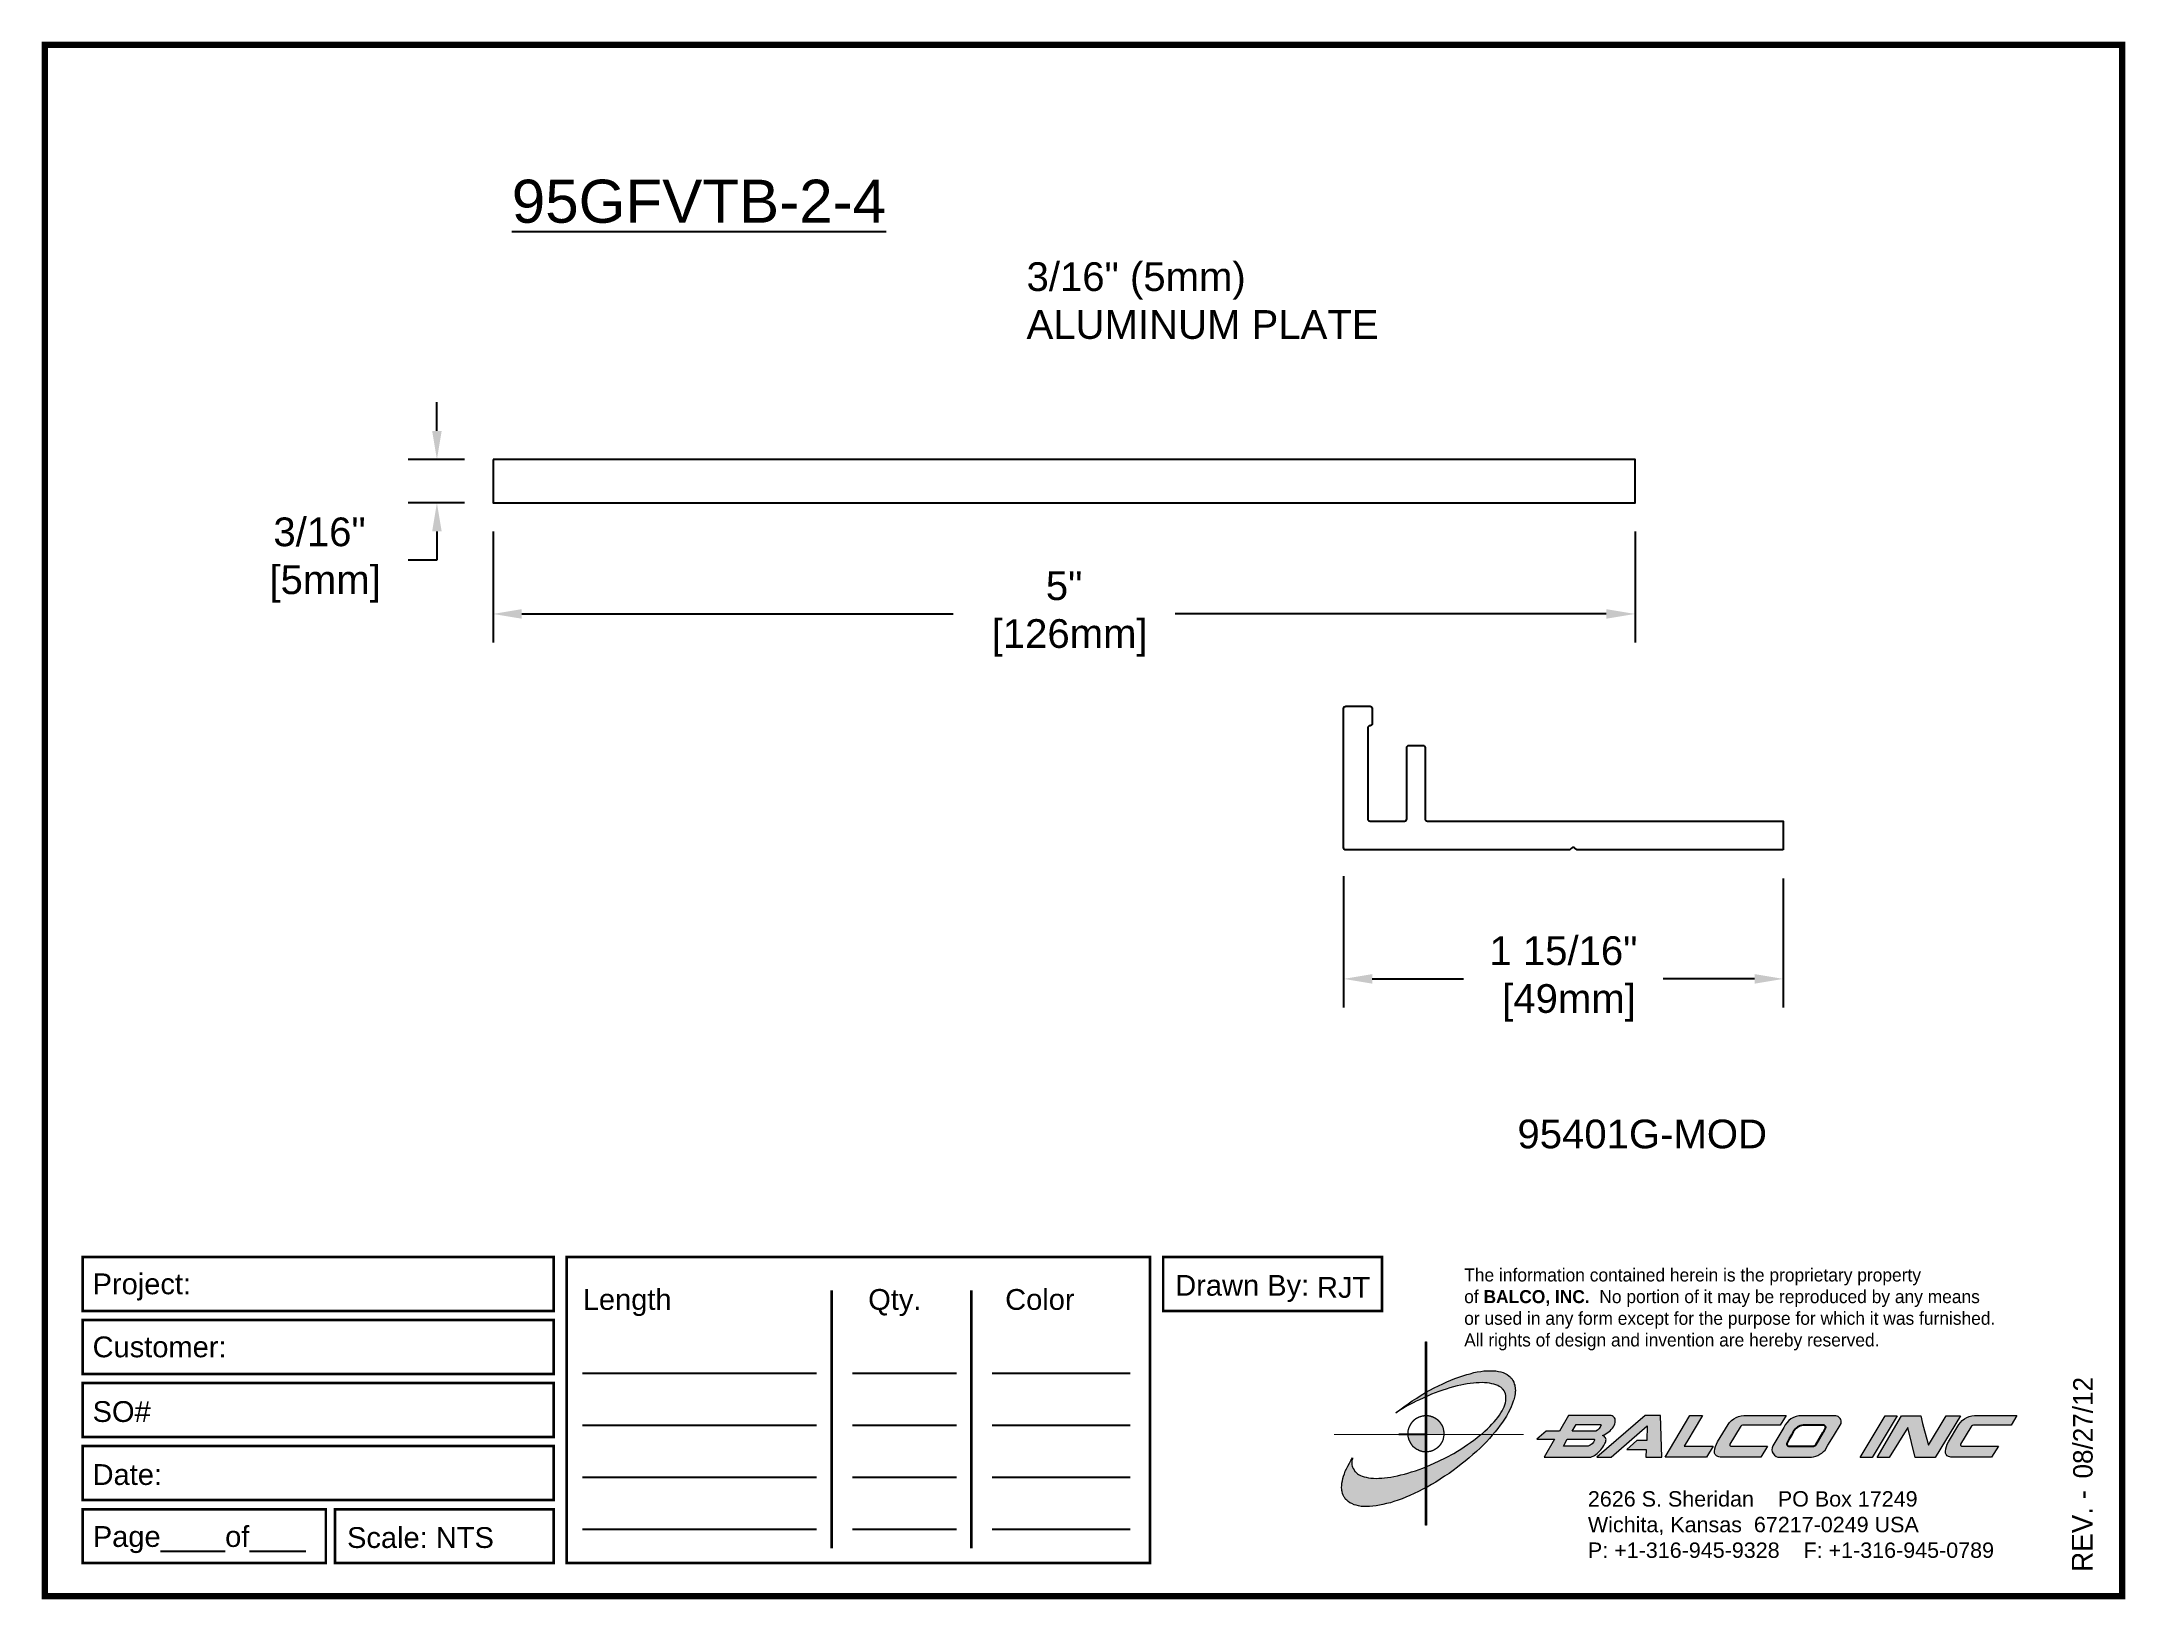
# Paper-space layout 'Breakout' of a CAD drawing. Header units: inches. Extents: x 0 to 10, y 0 to 7.5.
# The model-space entities are those that its viewports show. They can reach past a viewport. Long polylines and large blocks are cut down to what shows.
import ezdxf

# ---------------------------------------------------------------- set-up
doc = ezdxf.new("R2010")
doc.units = ezdxf.units.IN
doc.header["$MEASUREMENT"] = 0
for name, color, linetype in [('Border', 7, 'Continuous'), ('dimensions', 3, 'Continuous'), ('METALS', 7, 'Continuous'), ('text', 2, 'Continuous')]:
    doc.layers.add(name, color=color, linetype=linetype)
doc.styles.add('ARIAL', font='arial.ttf')
doc.styles.add('Copyright', font='ERASDEMI.TTF')
doc.dimstyles.new('Arial', dxfattribs={"dimtxt": 0.125, "dimasz": 0.125, "dimexe": 0.125, "dimexo": 0.125, "dimgap": 0.125, "dimtad": 0, "dimtih": 1, "dimtoh": 1, "dimdec": 4, "dimzin": 0, "dimdsep": 46, "dimlunit": 4, "dimtxsty": 'ARIAL', "dimcen": 0.125, "dimadec": 0, "dimazin": 0, "dimtfac": 1, "dimtdec": 4, "dimtofl": 0, "dimtmove": 0, "dimatfit": 3, "dimfxl": 0, "dimfrac": 2, "dimtolj": 1, "dimtzin": 0, "dimarcsym": 0})

# ---------------------------------------------------------------- blocks, each defined once
blk = doc.blocks.new('ACADlogo')
h = blk.add_hatch(color=256)
h.paths.add_polyline_path([(-3.346, 1.223), (-3.351, 1.223), (-3.351, 0.979), (-3.346, 0.982)])
h.paths.add_polyline_path([(-3.346, 0.961), (-3.351, 0.959), (-3.351, 0.868), (-3.346, 0.868)])
h.paths.add_polyline_path([(-3.346, 0.777), (-3.351, 0.777), (-3.351, 0.699), (-3.351, 0.695), (-3.35, 0.695), (-3.346, 0.695)])
h.paths.add_polyline_path([(-3.346, 0.864), (-3.346, 0.868), (-3.35, 0.868), (-3.351, 0.868), (-3.351, 0.777), (-3.346, 0.777), (-3.346, 0.778), (-3.348, 0.778)])
h.paths.add_polyline_path([(-3.346, 0.524), (-3.351, 0.521), (-3.351, 0.342), (-3.346, 0.342)])
h.paths.add_polyline_path([(-3.346, 0.695), (-3.351, 0.695), (-3.351, 0.621), (-3.346, 0.623)])
h.paths.add_polyline_path([(-3.346, 0.623), (-3.351, 0.621), (-3.351, 0.521), (-3.346, 0.524)])
h.paths.add_polyline_path([(-3.346, 0.982), (-3.351, 0.979), (-3.351, 0.959), (-3.346, 0.961)])
h = blk.add_hatch(color=175)
h.paths.add_polyline_path([(-3.518, 0.573), (-3.534, 0.571), (-3.548, 0.569), (-3.562, 0.567), (-3.576, 0.567), (-3.589, 0.566), (-3.602, 0.567), (-3.614, 0.568), (-3.625, 0.569), (-3.636, 0.572), (-3.646, 0.574), (-3.656, 0.577), (-3.664, 0.581), (-3.673, 0.585), (-3.679, 0.589), (-3.685, 0.595), (-3.688, 0.598), (-3.691, 0.6), (-3.695, 0.607), (-3.699, 0.614), (-3.703, 0.621), (-3.704, 0.626), (-3.705, 0.631), (-3.706, 0.637), (-3.706, 0.642), (-3.705, 0.648), (-3.705, 0.653), (-3.703, 0.659), (-3.702, 0.665), (-3.71, 0.652), (-3.717, 0.639), (-3.725, 0.626), (-3.731, 0.613), (-3.737, 0.601), (-3.741, 0.589), (-3.746, 0.577), (-3.749, 0.566), (-3.751, 0.555), (-3.753, 0.544), (-3.754, 0.538), (-3.754, 0.533), (-3.755, 0.523), (-3.754, 0.513), (-3.753, 0.508), (-3.752, 0.503), (-3.75, 0.494), (-3.748, 0.486), (-3.743, 0.477), (-3.74, 0.473), (-3.738, 0.469), (-3.734, 0.465), (-3.73, 0.461), (-3.723, 0.455), (-3.715, 0.449), (-3.706, 0.445), (-3.695, 0.44), (-3.685, 0.437), (-3.674, 0.434), (-3.661, 0.432), (-3.648, 0.431), (-3.634, 0.431), (-3.62, 0.431), (-3.604, 0.433), (-3.588, 0.435), (-3.572, 0.438), (-3.556, 0.441), (-3.538, 0.445), (-3.52, 0.449), (-3.503, 0.456), (-3.483, 0.461), (-3.464, 0.469), (-3.445, 0.477), (-3.426, 0.485), (-3.406, 0.494), (-3.385, 0.503), (-3.364, 0.514), (-3.351, 0.521), (-3.351, 0.621), (-3.364, 0.616), (-3.382, 0.609), (-3.4, 0.603), (-3.418, 0.598), (-3.436, 0.592), (-3.453, 0.587), (-3.47, 0.583), (-3.486, 0.579), (-3.503, 0.576)])
h.paths.add_polyline_path([(-3.215, 0.687), (-3.251, 0.667), (-3.289, 0.649), (-3.327, 0.631), (-3.345, 0.623), (-3.346, 0.623), (-3.346, 0.524), (-3.343, 0.525), (-3.323, 0.537), (-3.302, 0.549), (-3.28, 0.563), (-3.259, 0.577), (-3.238, 0.59), (-3.218, 0.605), (-3.198, 0.62), (-3.179, 0.635), (-3.16, 0.65), (-3.141, 0.665), (-3.123, 0.681), (-3.106, 0.696), (-3.089, 0.712), (-3.074, 0.727), (-3.058, 0.743), (-3.043, 0.759), (-3.03, 0.775), (-3.028, 0.777), (-3.085, 0.777), (-3.091, 0.772), (-3.105, 0.761), (-3.118, 0.75), (-3.134, 0.739), (-3.149, 0.729), (-3.165, 0.718), (-3.182, 0.707), (-3.198, 0.697)])
h.paths.add_polyline_path([(-2.921, 1.009), (-2.922, 1.015), (-2.924, 1.02), (-2.926, 1.029), (-2.931, 1.038), (-2.934, 1.043), (-2.936, 1.047), (-2.94, 1.05), (-2.943, 1.054), (-2.951, 1.06), (-2.959, 1.066), (-2.968, 1.071), (-2.978, 1.075), (-2.989, 1.079), (-3, 1.081), (-3.013, 1.083), (-3.026, 1.084), (-3.04, 1.084), (-3.054, 1.084), (-3.07, 1.083), (-3.085, 1.081), (-3.102, 1.079), (-3.118, 1.075), (-3.136, 1.07), (-3.153, 1.066), (-3.171, 1.06), (-3.191, 1.054), (-3.21, 1.047), (-3.229, 1.039), (-3.248, 1.031), (-3.268, 1.022), (-3.289, 1.012), (-3.31, 1.002), (-3.33, 0.991), (-3.346, 0.982), (-3.346, 0.961), (-3.342, 0.962), (-3.323, 0.971), (-3.305, 0.978), (-3.287, 0.984), (-3.268, 0.991), (-3.251, 0.996), (-3.234, 1.002), (-3.216, 1.007), (-3.199, 1.011), (-3.182, 1.015), (-3.167, 1.018), (-3.15, 1.021), (-3.136, 1.023), (-3.121, 1.025), (-3.107, 1.026), (-3.093, 1.026), (-3.079, 1.027), (-3.067, 1.026), (-3.054, 1.026), (-3.043, 1.025), (-3.032, 1.022), (-3.022, 1.02), (-3.013, 1.016), (-3.004, 1.013), (-2.997, 1.009), (-2.989, 1.005), (-2.983, 0.999), (-2.98, 0.996), (-2.978, 0.994), (-2.973, 0.987), (-2.969, 0.981), (-2.967, 0.973), (-2.965, 0.965), (-2.964, 0.957), (-2.964, 0.949), (-2.964, 0.944), (-2.965, 0.94), (-2.967, 0.93), (-2.969, 0.921), (-2.973, 0.911), (-2.978, 0.901), (-2.983, 0.891), (-2.989, 0.881), (-2.996, 0.871), (-3.004, 0.86), (-3.012, 0.849), (-3.021, 0.838), (-3.032, 0.827), (-3.042, 0.816), (-3.053, 0.805), (-3.065, 0.794), (-3.077, 0.783), (-3.085, 0.777), (-3.028, 0.777), (-3.016, 0.791), (-3.004, 0.806), (-2.992, 0.822), (-2.981, 0.837), (-2.971, 0.852), (-2.962, 0.866), (-2.954, 0.882), (-2.946, 0.896), (-2.939, 0.91), (-2.934, 0.924), (-2.929, 0.938), (-2.926, 0.944), (-2.925, 0.951), (-2.922, 0.963), (-2.92, 0.975), (-2.92, 0.982), (-2.919, 0.987), (-2.92, 0.999), (-2.92, 1.005)])
h.paths.add_polyline_path([(-3.372, 0.966), (-3.393, 0.953), (-3.415, 0.94), (-3.435, 0.925), (-3.455, 0.911), (-3.475, 0.897), (-3.494, 0.882), (-3.468, 0.898), (-3.439, 0.915), (-3.41, 0.93), (-3.396, 0.938), (-3.38, 0.945), (-3.351, 0.959), (-3.351, 0.979)])
h = blk.add_hatch(color=256)
h.paths.add_polyline_path([(-3.268, 0.814), (-3.27, 0.819), (-3.273, 0.824), (-3.276, 0.828), (-3.279, 0.833), (-3.282, 0.837), (-3.286, 0.841), (-3.29, 0.845), (-3.294, 0.849), (-3.298, 0.852), (-3.303, 0.855), (-3.308, 0.858), (-3.313, 0.86), (-3.318, 0.863), (-3.323, 0.864), (-3.328, 0.866), (-3.334, 0.867), (-3.339, 0.868), (-3.345, 0.868), (-3.346, 0.868), (-3.346, 0.777), (-3.335, 0.777), (-3.262, 0.777), (-3.262, 0.781), (-3.262, 0.787), (-3.263, 0.792), (-3.264, 0.798), (-3.265, 0.803), (-3.266, 0.808)])
h.paths.add_polyline_path([(-3.351, 0.777), (-3.436, 0.777), (-3.435, 0.773), (-3.435, 0.768), (-3.434, 0.762), (-3.432, 0.757), (-3.431, 0.752), (-3.428, 0.747), (-3.426, 0.742), (-3.423, 0.737), (-3.42, 0.732), (-3.417, 0.728), (-3.414, 0.723), (-3.41, 0.719), (-3.406, 0.716), (-3.401, 0.712), (-3.397, 0.709), (-3.392, 0.706), (-3.387, 0.704), (-3.382, 0.701), (-3.377, 0.699), (-3.372, 0.698), (-3.367, 0.696), (-3.361, 0.695), (-3.356, 0.695), (-3.351, 0.695)])
h.paths.add_polyline_path([(-3.346, 0.868), (-3.35, 0.868), (-3.351, 0.868), (-3.351, 0.777), (-3.346, 0.777)])
h = blk.add_hatch(color=256)
h.paths.add_polyline_path([(-2.438, 0.844, 0.412988), (-2.461, 0.869), (-2.663, 0.869), (-2.707, 0.794), (-2.771, 0.794), (-2.815, 0.755), (-2.73, 0.755), (-2.781, 0.668), (-2.563, 0.668, 0.107996), (-2.538, 0.677, 0.108939), (-2.494, 0.724, 0.080345), (-2.483, 0.745, 0.419497), (-2.499, 0.773, 0.149928), (-2.447, 0.815, 0.134283)])
h.paths.add_polyline_path([(-2.507, 0.821, -0.209012), (-2.532, 0.794), (-2.538, 0.794), (-2.646, 0.794), (-2.627, 0.825), (-2.51, 0.825, -0.56619)], flags=16)
h.paths.add_polyline_path([(-2.538, 0.75, -0.241309), (-2.569, 0.722), (-2.688, 0.722), (-2.669, 0.755), (-2.541, 0.755, -0.56619)], flags=16)
for points in [[(-2.285, 0.819), (-2.287, 0.748), (-2.335, 0.748), (-2.383, 0.705), (-2.29, 0.705), (-2.292, 0.668), (-2.215, 0.668), (-2.221, 0.869), (-2.295, 0.869), (-2.527, 0.668), (-2.458, 0.668)], [(-2.018, 0.869), (-2.079, 0.869), (-2.198, 0.668), (-2, 0.668), (-1.968, 0.722), (-2.107, 0.722), (-2.085, 0.759), (-2.064, 0.794)], [(-1.617, 0.869), (-1.807, 0.869, 0.270182), (-1.896, 0.825), (-1.946, 0.742, 0.109019), (-1.961, 0.695, 0.340665), (-1.945, 0.672, 0.129907), (-1.923, 0.668), (-1.738, 0.668), (-1.706, 0.722), (-1.878, 0.722), (-1.882, 0.722, -0.601242), (-1.887, 0.731), (-1.838, 0.813, -0.253048), (-1.821, 0.823), (-1.645, 0.823)], [(-1.083, 0.867), (-1.14, 0.867), (-1.261, 0.667), (-1.26, 0.667), (-1.202, 0.667)], [(-0.96, 0.83), (-0.969, 0.867), (-1.061, 0.867), (-1.179, 0.667), (-1.12, 0.667), (-1.031, 0.812), (-0.995, 0.667), (-0.9, 0.667), (-0.778, 0.867), (-0.846, 0.867), (-0.931, 0.727), (-0.951, 0.795)], [(-0.507, 0.869), (-0.697, 0.869, 0.270182), (-0.786, 0.825), (-0.836, 0.742, 0.109019), (-0.85, 0.695, 0.340665), (-0.835, 0.672, 0.129907), (-0.812, 0.668), (-0.628, 0.668), (-0.595, 0.722), (-0.768, 0.722), (-0.772, 0.722, -0.601242), (-0.777, 0.731), (-0.728, 0.813, -0.253048), (-0.71, 0.823), (-0.534, 0.823)], [(-3.346, 0.623), (-3.351, 0.621), (-3.351, 0.521), (-3.346, 0.524)]]:
    blk.add_hatch(color=256).paths.add_polyline_path(points)
h = blk.add_hatch(color=256)
h.paths.add_polyline_path([(-1.377, 0.868), (-1.383, 0.868), (-1.383, 0.868), (-1.44, 0.868), (-1.492, 0.868), (-1.541, 0.868, 0.297712), (-1.628, 0.811), (-1.68, 0.723, 0.585116), (-1.646, 0.668), (-1.506, 0.668, 0.210586), (-1.429, 0.703), (-1.415, 0.726), (-1.389, 0.769), (-1.352, 0.831, 0.4352)])
h.paths.add_polyline_path([(-1.437, 0.823, -0.603783), (-1.428, 0.805), (-1.431, 0.801), (-1.434, 0.796), (-1.438, 0.789), (-1.474, 0.728, -0.229001), (-1.489, 0.722), (-1.494, 0.722), (-1.501, 0.722), (-1.597, 0.722), (-1.604, 0.722, -0.492401), (-1.613, 0.734), (-1.601, 0.757), (-1.591, 0.775), (-1.582, 0.791, -0.238368), (-1.535, 0.823)], flags=16)
for q in [(-3.48, 0.777), (-3.351, 0.642)]:
    blk.add_line((-3.351, 0.777), q)
at = {"color": 7, "lineweight": 0}
for points in [[(-3.351, 1.223), (-3.346, 1.223), (-3.346, 0.342), (-3.351, 0.342), (-3.351, 1.223)], [(-2.292, 0.668), (-2.215, 0.668), (-2.221, 0.869), (-2.295, 0.869), (-2.527, 0.668), (-2.458, 0.668), (-2.285, 0.819), (-2.287, 0.748), (-2.286, 0.748), (-2.335, 0.748), (-2.383, 0.705), (-2.29, 0.705), (-2.292, 0.668), (-2.292, 0.668)], [(-2.198, 0.668), (-2.079, 0.869), (-2.018, 0.869), (-2.064, 0.794), (-2.085, 0.759), (-2.107, 0.722), (-1.968, 0.722), (-2, 0.668), (-2.198, 0.668), (-2.198, 0.668)], [(-1.383, 0.868), (-1.383, 0.868)], [(-1.261, 0.667), (-1.14, 0.867), (-1.083, 0.867), (-1.202, 0.667), (-1.26, 0.667), (-1.261, 0.667), (-1.261, 0.667)], [(-0.9, 0.667), (-0.995, 0.667), (-1.031, 0.812), (-1.12, 0.667), (-1.179, 0.667), (-1.061, 0.867), (-0.969, 0.867), (-0.96, 0.83), (-0.951, 0.795), (-0.931, 0.727), (-0.846, 0.867), (-0.778, 0.867), (-0.9, 0.667), (-0.9, 0.667)]]:
    blk.add_lwpolyline(points, dxfattribs=at)
at = {"color": 175, "lineweight": 0}
blk.add_lwpolyline([(-2.926, 1.029), (-2.924, 1.02), (-2.922, 1.015), (-2.921, 1.009), (-2.92, 1.005), (-2.92, 0.999), (-2.919, 0.987), (-2.92, 0.982), (-2.92, 0.975), (-2.922, 0.963), (-2.925, 0.951), (-2.926, 0.944), (-2.929, 0.938), (-2.934, 0.924), (-2.939, 0.91), (-2.946, 0.896), (-2.954, 0.882), (-2.962, 0.866), (-2.971, 0.852), (-2.981, 0.837), (-2.992, 0.822), (-3.004, 0.806), (-3.016, 0.791), (-3.03, 0.775), (-3.043, 0.759), (-3.058, 0.743), (-3.074, 0.727), (-3.089, 0.712), (-3.106, 0.696), (-3.123, 0.681), (-3.141, 0.665), (-3.16, 0.65), (-3.179, 0.635), (-3.198, 0.62), (-3.218, 0.605), (-3.238, 0.59), (-3.259, 0.577), (-3.28, 0.563), (-3.302, 0.549), (-3.323, 0.537), (-3.343, 0.525), (-3.364, 0.514), (-3.385, 0.503), (-3.406, 0.494), (-3.426, 0.485), (-3.445, 0.477), (-3.464, 0.469), (-3.483, 0.461), (-3.503, 0.456), (-3.52, 0.449), (-3.538, 0.445), (-3.556, 0.441), (-3.572, 0.438), (-3.588, 0.435), (-3.604, 0.433), (-3.62, 0.431), (-3.634, 0.431), (-3.648, 0.431), (-3.661, 0.432), (-3.674, 0.434), (-3.685, 0.437), (-3.695, 0.44), (-3.706, 0.445), (-3.715, 0.449), (-3.723, 0.455), (-3.73, 0.461), (-3.734, 0.465), (-3.738, 0.469), (-3.74, 0.473), (-3.743, 0.477), (-3.748, 0.486), (-3.75, 0.494), (-3.752, 0.503), (-3.753, 0.508), (-3.754, 0.513), (-3.755, 0.523), (-3.754, 0.533), (-3.754, 0.538), (-3.753, 0.544), (-3.751, 0.555), (-3.749, 0.566), (-3.746, 0.577), (-3.741, 0.589), (-3.737, 0.601), (-3.731, 0.613), (-3.725, 0.626), (-3.717, 0.639), (-3.71, 0.652), (-3.702, 0.665), (-3.703, 0.659), (-3.705, 0.653), (-3.705, 0.648), (-3.706, 0.642), (-3.706, 0.637), (-3.705, 0.631), (-3.704, 0.626), (-3.703, 0.621), (-3.699, 0.614), (-3.695, 0.607), (-3.691, 0.6), (-3.688, 0.598), (-3.685, 0.595), (-3.679, 0.589), (-3.673, 0.585), (-3.664, 0.581), (-3.656, 0.577), (-3.646, 0.574), (-3.636, 0.572), (-3.625, 0.569), (-3.614, 0.568), (-3.602, 0.567), (-3.589, 0.566), (-3.576, 0.567), (-3.562, 0.567), (-3.548, 0.569), (-3.534, 0.571), (-3.518, 0.573), (-3.503, 0.576), (-3.486, 0.579), (-3.47, 0.583), (-3.453, 0.587), (-3.436, 0.592), (-3.418, 0.598), (-3.4, 0.603), (-3.382, 0.609), (-3.364, 0.616), (-3.345, 0.623), (-3.327, 0.631), (-3.289, 0.649), (-3.251, 0.667), (-3.215, 0.687), (-3.198, 0.697), (-3.182, 0.707), (-3.165, 0.718), (-3.149, 0.729), (-3.134, 0.739), (-3.118, 0.75), (-3.105, 0.761), (-3.091, 0.772), (-3.077, 0.783), (-3.065, 0.794), (-3.053, 0.805), (-3.042, 0.816), (-3.032, 0.827), (-3.021, 0.838), (-3.012, 0.849), (-3.004, 0.86), (-2.996, 0.871), (-2.989, 0.881), (-2.983, 0.891), (-2.978, 0.901), (-2.973, 0.911), (-2.969, 0.921), (-2.967, 0.93), (-2.965, 0.94), (-2.964, 0.944), (-2.964, 0.949), (-2.964, 0.957), (-2.965, 0.965), (-2.967, 0.973), (-2.969, 0.981), (-2.973, 0.987), (-2.978, 0.994), (-2.98, 0.996), (-2.983, 0.999), (-2.989, 1.005), (-2.997, 1.009), (-3.004, 1.013), (-3.013, 1.016), (-3.022, 1.02), (-3.032, 1.022), (-3.043, 1.025), (-3.054, 1.026), (-3.067, 1.026), (-3.079, 1.027), (-3.093, 1.026), (-3.107, 1.026), (-3.121, 1.025), (-3.136, 1.023), (-3.15, 1.021), (-3.167, 1.018), (-3.182, 1.015), (-3.199, 1.011), (-3.216, 1.007), (-3.234, 1.002), (-3.251, 0.996), (-3.268, 0.991), (-3.287, 0.984), (-3.305, 0.978), (-3.323, 0.971), (-3.342, 0.962), (-3.38, 0.945), (-3.396, 0.938), (-3.41, 0.93), (-3.439, 0.915), (-3.468, 0.898), (-3.494, 0.882), (-3.475, 0.897), (-3.455, 0.911), (-3.435, 0.925), (-3.415, 0.94), (-3.393, 0.953), (-3.372, 0.966), (-3.351, 0.979), (-3.33, 0.991), (-3.31, 1.002), (-3.289, 1.012), (-3.268, 1.022), (-3.248, 1.031), (-3.229, 1.039), (-3.21, 1.047), (-3.191, 1.054), (-3.171, 1.06), (-3.153, 1.066), (-3.136, 1.07), (-3.118, 1.075), (-3.102, 1.079), (-3.085, 1.081), (-3.07, 1.083), (-3.054, 1.084), (-3.04, 1.084), (-3.026, 1.084), (-3.013, 1.083), (-3, 1.081), (-2.989, 1.079), (-2.978, 1.075), (-2.968, 1.071), (-2.959, 1.066), (-2.951, 1.06), (-2.943, 1.054), (-2.94, 1.05), (-2.936, 1.047), (-2.934, 1.043), (-2.931, 1.038), (-2.926, 1.029), (-2.926, 1.029)], dxfattribs=at)
at = {"color": 7, "lineweight": 0, "const_width": 0.0064}
blk.add_lwpolyline([(-3.262, 0.781), (-3.262, 0.787), (-3.263, 0.792), (-3.264, 0.798), (-3.265, 0.803), (-3.266, 0.808), (-3.268, 0.814), (-3.27, 0.819), (-3.273, 0.824), (-3.276, 0.828), (-3.279, 0.833), (-3.282, 0.837), (-3.286, 0.841), (-3.29, 0.845), (-3.294, 0.849), (-3.298, 0.852), (-3.303, 0.855), (-3.308, 0.858), (-3.313, 0.86), (-3.318, 0.863), (-3.323, 0.864), (-3.328, 0.866), (-3.334, 0.867), (-3.339, 0.868), (-3.345, 0.868), (-3.35, 0.868), (-3.356, 0.868), (-3.361, 0.867), (-3.367, 0.866), (-3.372, 0.865), (-3.377, 0.863), (-3.382, 0.862), (-3.387, 0.859), (-3.392, 0.857), (-3.397, 0.854), (-3.401, 0.851), (-3.406, 0.847), (-3.41, 0.843), (-3.414, 0.839), (-3.417, 0.835), (-3.42, 0.831), (-3.423, 0.826), (-3.426, 0.821), (-3.428, 0.816), (-3.431, 0.811), (-3.432, 0.806), (-3.434, 0.801), (-3.435, 0.795), (-3.435, 0.79), (-3.436, 0.784), (-3.436, 0.779), (-3.435, 0.773), (-3.435, 0.768), (-3.434, 0.762), (-3.432, 0.757), (-3.431, 0.752), (-3.428, 0.747), (-3.426, 0.742), (-3.423, 0.737), (-3.42, 0.732), (-3.417, 0.728), (-3.414, 0.723), (-3.41, 0.719), (-3.406, 0.716), (-3.401, 0.712), (-3.397, 0.709), (-3.392, 0.706), (-3.387, 0.704), (-3.382, 0.701), (-3.377, 0.699), (-3.372, 0.698), (-3.367, 0.696), (-3.361, 0.695), (-3.356, 0.695), (-3.35, 0.695), (-3.345, 0.695), (-3.339, 0.695), (-3.334, 0.696), (-3.328, 0.697), (-3.323, 0.698), (-3.318, 0.7), (-3.313, 0.702), (-3.308, 0.705), (-3.303, 0.708), (-3.298, 0.711), (-3.294, 0.714), (-3.29, 0.718), (-3.286, 0.721), (-3.282, 0.726), (-3.279, 0.73), (-3.276, 0.734), (-3.273, 0.739), (-3.27, 0.744), (-3.268, 0.749), (-3.266, 0.754), (-3.265, 0.76), (-3.264, 0.765), (-3.263, 0.77), (-3.262, 0.776), (-3.262, 0.781)], dxfattribs=at)
at = {"color": 7, "lineweight": 0}
for points in [[(-2.447, 0.815, 0.130368), (-2.438, 0.843, 0.448367), (-2.463, 0.869), (-2.663, 0.869), (-2.707, 0.794), (-2.771, 0.794), (-2.815, 0.755), (-2.73, 0.755), (-2.781, 0.668), (-2.563, 0.668, 0.107996), (-2.538, 0.677, 0.108939), (-2.494, 0.724, 0.077395), (-2.484, 0.744, 0.430878), (-2.499, 0.773, 0.149928)], [(-2.507, 0.821, -0.209012), (-2.532, 0.794), (-2.538, 0.794), (-2.646, 0.794), (-2.627, 0.825), (-2.512, 0.825), (-2.509, 0.825, -0.531288)], [(-1.838, 0.813), (-1.887, 0.731, 0.587385), (-1.882, 0.722), (-1.878, 0.722), (-1.706, 0.722), (-1.738, 0.668), (-1.923, 0.668, -0.129907), (-1.945, 0.672, -0.349839), (-1.961, 0.696, -0.107341), (-1.946, 0.742), (-1.896, 0.825, -0.270182), (-1.807, 0.869), (-1.617, 0.869), (-1.645, 0.823), (-1.821, 0.823, 0.252436)], [(-1.68, 0.723, 0.585116), (-1.646, 0.668), (-1.506, 0.668, 0.210586), (-1.429, 0.703), (-1.415, 0.726), (-1.389, 0.769), (-1.352, 0.831, 0.4352), (-1.377, 0.868), (-1.383, 0.868), (-1.383, 0.868), (-1.44, 0.868), (-1.492, 0.868), (-1.541, 0.868, 0.297712), (-1.628, 0.811)], [(-0.728, 0.813), (-0.777, 0.731, 0.587385), (-0.772, 0.722), (-0.768, 0.722), (-0.595, 0.722), (-0.628, 0.668), (-0.812, 0.668, -0.129907), (-0.835, 0.672, -0.349839), (-0.85, 0.696, -0.107341), (-0.836, 0.742), (-0.786, 0.825, -0.270182), (-0.697, 0.869), (-0.507, 0.869), (-0.534, 0.823), (-0.71, 0.823, 0.252436)], [(-2.569, 0.722), (-2.688, 0.722), (-2.669, 0.755), (-2.543, 0.755), (-2.54, 0.755, -0.531288), (-2.538, 0.75, -0.241309)]]:
    blk.add_lwpolyline(points, format="xyb", close=True, dxfattribs=at)
blk.add_lwpolyline([(-1.437, 0.823), (-1.535, 0.823, 0.238368), (-1.582, 0.791), (-1.591, 0.775), (-1.601, 0.757), (-1.613, 0.734, 0.490298), (-1.604, 0.722), (-1.597, 0.722), (-1.501, 0.722), (-1.494, 0.722), (-1.489, 0.722, 0.229001), (-1.474, 0.728), (-1.438, 0.789), (-1.434, 0.796), (-1.431, 0.801), (-1.428, 0.805, 0.603783)], format="xyb", close=True)
blk.add_lwpolyline([(-2.879, 0.777, 0.00455, 0.00455, 0), (-3.791, 0.777, 0.00183, 0.00183, 0), (-3.791, 0.777, 0.00183, 0.00183, 0)], format="xyseb", dxfattribs=at)
blk = doc.blocks.new('Quantity Data')
at = {"layer": 'Border', "color": 253}
for p, q in [((2.755, 1.254), (3.881, 1.254)), ((4.054, 1.254), (4.553, 1.254)), ((4.725, 1.254), (5.389, 1.254)), ((2.755, 1.004), (3.881, 1.004)), ((4.054, 1.004), (4.553, 1.004)), ((4.725, 1.004), (5.389, 1.004)), ((2.755, 0.754), (3.881, 0.754)), ((4.054, 0.754), (4.553, 0.754)), ((4.725, 0.754), (5.389, 0.754)), ((2.755, 0.504), (3.881, 0.504)), ((4.054, 0.504), (4.553, 0.504)), ((4.725, 0.504), (5.389, 0.504))]:
    blk.add_line(p, q, dxfattribs=at)
at = {"layer": 'Border', "const_width": 0.0125}
blk.add_lwpolyline([(5.485, 0.341), (2.678, 0.341), (2.678, 1.813), (5.485, 1.813)], close=True, dxfattribs=at)
for points in [[(3.953, 1.653), (3.953, 0.412)], [(4.625, 1.653), (4.625, 0.412)]]:
    blk.add_lwpolyline(points, dxfattribs=at)
at = {"layer": 'Border', "style": 'ARIAL'}
for s, p in [('Length', (2.756, 1.559)), ('Qty.', (4.129, 1.559)), ('Color', (4.788, 1.559))]:
    blk.add_text(s, height=0.1, dxfattribs=at).set_placement(p)
blk = doc.blocks.new('Drawn By')
at = {"layer": 'Border', "const_width": 0.0125}
blk.add_lwpolyline([(5.38, 1.813), (6.432, 1.813), (6.432, 1.554), (5.38, 1.554)], close=True, dxfattribs=at)
at = {"layer": 'Border', "style": 'ARIAL'}
blk.add_text('Drawn By: ', height=0.1, dxfattribs=at).set_placement((5.438, 1.627))
blk.add_attdef('XXX', (6.12, 1.617), '', height=0.1, dxfattribs=at)
blk = doc.blocks.new('Project Info')
at = {"layer": 'Border', "const_width": 0.0125}
for points in [[(0.182, 1.813), (2.448, 1.813), (2.448, 1.554), (0.182, 1.554)], [(0.182, 1.51), (2.448, 1.51), (2.448, 1.251), (0.182, 1.251)], [(0.182, 1.207), (2.448, 1.207), (2.448, 0.947), (0.182, 0.947)], [(0.182, 0.904), (2.448, 0.904), (2.448, 0.644), (0.182, 0.644)], [(0.182, 0.6), (1.352, 0.6), (1.352, 0.341), (0.182, 0.341)], [(1.396, 0.6), (2.448, 0.6), (2.448, 0.341), (1.396, 0.341)]]:
    blk.add_lwpolyline(points, close=True, dxfattribs=at)
at = {"layer": 'Border', "style": 'ARIAL'}
for s, p in [('Project:', (0.23, 1.634)), ('Customer:', (0.23, 1.331)), ('SO#', (0.23, 1.02)), ('Date:', (0.23, 0.717)), ('Page%%u        %%uof%%u       ', (0.231, 0.419)), ('Scale: NTS', (1.454, 0.414))]:
    blk.add_text(s, height=0.1, dxfattribs=at).set_placement(p)
blk = doc.blocks.new('REV')
at = {"style": 'Copyright'}
blk.add_text('REV. -', height=0.1, rotation=90, dxfattribs=at).set_placement((-0.142, 0.117))
at = {"style": 'Copyright', "flags": 4}
blk.add_attdef('REVISIONDATE', (-0.142, 0.566), '', height=0.0938, rotation=90, dxfattribs=at)
blk = doc.blocks.new('*D7')
at = {"layer": 'DEFPOINTS', "color": 0}
for p in [(32.5981, 8.8774), (37.5704, 8.8774), (37.5704, 8.3931)]:
    blk.add_point(p, dxfattribs=at)
at = {"layer": 'dimensions', "color": 0, "lineweight": -2}
for p, q in [((32.5981, 8.7524), (32.5981, 8.2681)), ((37.5704, 8.7524), (37.5704, 8.2681)), ((32.7231, 8.3931), (34.601, 8.3931)), ((37.4454, 8.3931), (35.5675, 8.3931))]:
    blk.add_line(p, q, dxfattribs=at)
at = {"layer": 'dimensions', "color": 0}
for points in [[(32.7231, 8.414), (32.7231, 8.3723), (32.5981, 8.3931)], [(37.4454, 8.414), (37.4454, 8.3723), (37.5704, 8.3931)]]:
    blk.add_solid(points, dxfattribs=at)
at = {"layer": 'dimensions', "color": 0, "insert": (35.0843, 8.3931), "char_height": 0.125, "attachment_point": 5, "style": 'ARIAL'}
blk.add_mtext('\\A1;5"\\P [126mm]', dxfattribs=at)
blk = doc.blocks.new('*D8')
at = {"layer": 'DEFPOINTS', "color": 0}
for p in [(32.5981, 9.0649), (32.3534, 8.8774), (32.5981, 8.8774)]:
    blk.add_point(p, dxfattribs=at)
at = {"layer": 'dimensions', "color": 0, "lineweight": -2}
for p, q in [((32.3534, 9.1899), (32.3534, 9.3149)), ((32.4731, 9.0649), (32.2284, 9.0649)), ((32.4731, 8.8774), (32.2284, 8.8774)), ((32.3534, 8.7524), (32.3534, 8.6274)), ((32.3534, 8.6274), (32.2284, 8.6274))]:
    blk.add_line(p, q, dxfattribs=at)
at = {"layer": 'dimensions', "color": 0}
for points in [[(32.3326, 9.1899), (32.3742, 9.1899), (32.3534, 9.0649)], [(32.3326, 8.7524), (32.3742, 8.7524), (32.3534, 8.8774)]]:
    blk.add_solid(points, dxfattribs=at)
at = {"layer": 'dimensions', "color": 0, "insert": (31.8423, 8.6274), "char_height": 0.125, "attachment_point": 5, "style": 'ARIAL'}
blk.add_mtext('\\A1;3/16"\\P [5mm]', dxfattribs=at)
blk = doc.blocks.new('*D13')
at = {"layer": 'DEFPOINTS', "color": 0}
for p in [(36.3015, 7.3761), (38.216, 7.3661), (38.216, 6.8044)]:
    blk.add_point(p, dxfattribs=at)
at = {"layer": 'dimensions', "color": 0, "lineweight": -2}
for p, q in [((36.3015, 7.2511), (36.3015, 6.6794)), ((38.216, 7.2411), (38.216, 6.6794)), ((36.4265, 6.8044), (36.8241, 6.8044)), ((38.091, 6.8044), (37.6934, 6.8044))]:
    blk.add_line(p, q, dxfattribs=at)
at = {"layer": 'dimensions', "color": 0}
for points in [[(36.4265, 6.8253), (36.4265, 6.7836), (36.3015, 6.8044)], [(38.091, 6.8253), (38.091, 6.7836), (38.216, 6.8044)]]:
    blk.add_solid(points, dxfattribs=at)
at = {"layer": 'dimensions', "color": 0, "insert": (37.2587, 6.8044), "char_height": 0.125, "attachment_point": 5, "style": 'ARIAL'}
blk.add_mtext('\\A1;1 15/16"\\P [49mm]', dxfattribs=at)
blk = doc.blocks.new('95401G-MOD')
blk.add_lwpolyline([(1.9147, 0), (1.0194, 0, -0.198912), (1.0123, 0.0029), (1.0073, 0.0079, 0.414214), (0.9932, 0.0079), (0.9882, 0.0029, -0.198912), (0.9811, 0), (0.0102, 0, -0.414214), (0.0002, 0.01), (0.0002, 0.615, -0.414214), (0.0102, 0.625), (0.1152, 0.625, -0.414214), (0.1252, 0.615), (0.1252, 0.55, -0.414214), (0.1152, 0.54, 0.414214), (0.1052, 0.53), (0.1052, 0.135, 0.414214), (0.1152, 0.125), (0.2652, 0.125, 0.414214), (0.2752, 0.135), (0.2752, 0.445, -0.414214), (0.2852, 0.455), (0.3452, 0.455, -0.414214), (0.3552, 0.445), (0.3552, 0.135, 0.414214), (0.3652, 0.125), (1.9147, 0.125)], format="xyb", close=True)

msp = doc.modelspace()

# ---------------------------------------------------------------- linework, layer by layer
at = {"layer": 'METALS'}
msp.add_lwpolyline([(32.59814, 9.06489), (32.59814, 8.87739), (37.57037, 8.87739), (37.57037, 9.06489)], close=True, dxfattribs=at)

# ---------------------------------------------------------------- block references
msp.add_blockref('95401G-MOD', (36.30125, 7.36613), dxfattribs=at)

# ---------------------------------------------------------------- texts
at = {"layer": 'text', "insert": (32.67935, 10.28345), "char_height": 0.1875, "width": 1.875, "attachment_point": 1, "style": 'ARIAL'}
msp.add_mtext('{\\L95GFVTB-2-4}', dxfattribs=at)
at = {"layer": 'text', "char_height": 0.125, "style": 'ARIAL'}
for s, insert, attachment_point in [('3/16" (5mm)\\PALUMINUM PLATE', (34.92084, 9.75642), 4), ('95401G-MOD', (38.1452, 6.12857), 6)]:
    msp.add_mtext(s, dxfattribs=dict(at, insert=insert, attachment_point=attachment_point))

# ---------------------------------------------------------------- dimensions: what is measured, and where the dimension line sits
at = {"layer": 'dimensions'}
dim = msp.add_linear_dim(base=(32.35339, 8.87739), p1=(32.59814, 9.06489), p2=(32.59814, 8.87739), angle=90, dimstyle='Arial', override={"dimpost": '\\X'}, dxfattribs=at)
dim.commit()
dim.dimension.update_dxf_attribs({"geometry": '*D8', "text_midpoint": (31.84226, 8.62739), "dimtype": 160})
for base, p1, p2, picture, middle in [((37.57037, 8.39314), (32.59814, 8.87739), (37.57037, 8.87739), '*D7', (35.08426, 8.39314)), ((38.21599, 6.80445), (36.30149, 7.37613), (38.21599, 7.36613), '*D13', (37.25874, 6.80445))]:
    dim = msp.add_linear_dim(base=base, p1=p1, p2=p2, dimstyle='Arial', override={"dimpost": '\\X'}, dxfattribs=at)
    dim.commit()
    dim.dimension.update_dxf_attribs({"geometry": picture, "text_midpoint": middle, "dimtype": 160})

psp = doc.layouts.new('Breakout')

# ---------------------------------------------------------------- linework, layer by layer
at = {"layer": 'Border', "const_width": 0.03}
psp.add_lwpolyline([(0, 7.461), (9.993, 7.461), (9.993, 0), (0, 0)], close=True, dxfattribs=at)

# ---------------------------------------------------------------- block references
at = {"layer": 'Border'}
for name, p in [('Project Info', (0, -0.182)), ('Quantity Data', (-0.168, -0.182)), ('ACADlogo', (9.993, 0))]:
    psp.add_blockref(name, p, dxfattribs=at)
for name, p, values in [('Drawn By', (0, -0.182), {'XXX': 'RJT'}), ('REV', (9.993, 0), {'REVISIONDATE': '08/27/12'})]:
    psp.add_blockref(name, p, dxfattribs=at).add_auto_attribs(values)

# ---------------------------------------------------------------- texts
at = {"insert": (6.828, 1.576), "char_height": 0.0625, "width": 50.295, "attachment_point": 1, "style": 'Copyright'}
psp.add_mtext('The information contained herein is the proprietary property\\Pof {\\fEras Bold ITC|b0|i0|c0|p34;BALCO, INC.}  No portion of it may be reproduced by any means\\Por used in any form except for the purpose for which it was furnished.\\PAll rights of design and invention are hereby reserved.', dxfattribs=at)
at = {"layer": 'Border', "insert": (7.423, 0.505), "char_height": 0.074, "width": 2.3438, "attachment_point": 1, "style": 'ARIAL'}
psp.add_mtext('2626 S. Sheridan    PO Box 17249\\PWichita, Kansas  67217-0249 USA \\PP: +1-316-945-9328    F: +1-316-945-0789', dxfattribs=at)

# ---------------------------------------------------------------- viewports
at = {"layer": 'Border'}
psp.add_viewport(center=(4.997, 3.73), size=(9.993, 7.46055), view_center_point=(35.16917, 7.49365), view_height=6.7532234, dxfattribs=at)

doc.saveas('drawing.dxf')
